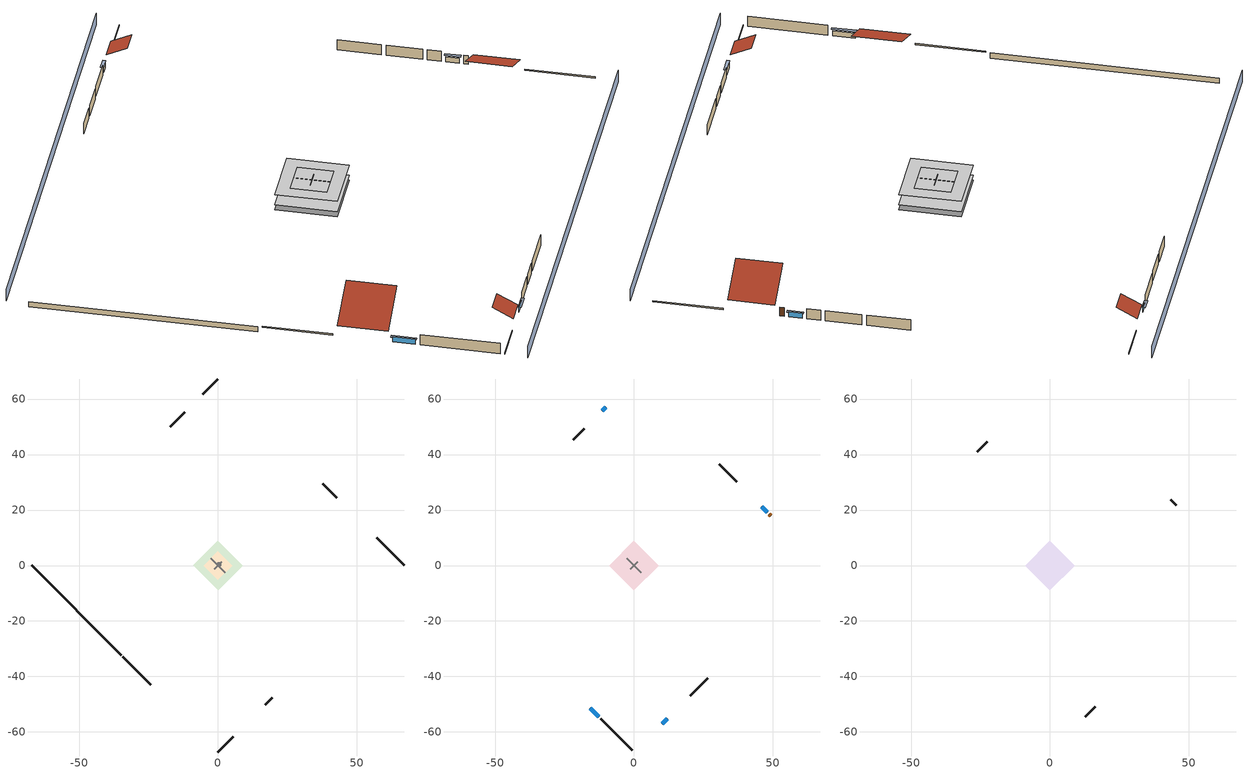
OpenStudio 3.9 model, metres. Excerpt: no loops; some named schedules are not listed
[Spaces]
garage 1
 floor foundation (Slab1 construction): -5.17,0 0,5.17 5.17,0 0,-5.17 z0
 wall outside (Wall1 construction): -12.03,55.22 -17.2,50.04 z0.3:2.74
 wall outside (Wall2 construction): 42.89,24.35 37.72,29.52 z0.3:2.74
 wall outside (Wall12 construction): 17.02,-50.22 19.61,-47.64 z0.3:2.74
 wall to conditioned space 1 (Wall5 construction Reversed): -2.59,2.59 2.59,-2.59 z0.3:2.74
 wall to conditioned space 1 (Wall6 construction Reversed): -1.29,-1.29 1.29,1.29 z0.3:2.74
crawlspace - vented 1
 floor foundation (Slab2 construction): -8.88,0 0,8.88 8.88,0 0,-8.88 z-0.91
 wall outside (RimJoist1 construction): -34.26,-32.99 -24.32,-42.92 z0.3:0.61
 wall outside (RimJoist2 construction): 0,67.24 -5.52,61.72 z0.3:0.61
 wall outside (RimJoist3 construction): 67.24,0 57.31,9.94 z0.3:0.61
 wall outside (RimJoist4 construction): 0,-67.24 5.52,-61.72 z0.3:0.61
 wall foundation (FoundationWall1 construction): -67.24,0 -34.91,-32.33 z-0.91:0.3
furnace airloop ret air space
 floor adiabatic (AdiabaticConst): 0,0 0,1 1,1 1,0 z0
 wall adiabatic (AdiabaticConst): 0,1 0,0 1,0 1,1 0,1 z0:1
 ceiling adiabatic (AdiabaticConst): 1,0 1,1 0,1 0,0 z1
conditioned space 1
 floor to crawlspace - vented 1 (Floor2 construction): -8.88,0 0,8.88 8.88,0 0,-8.88 z0.3
 wall outside (Wall3 construction): -12,-55.25 -0.66,-66.59 z0.3:2.74
 wall outside (Wall4 construction): -17.86,49.39 -21.88,45.36 z0.3:2.74
 wall outside (Wall7 construction): 37.06,30.18 30.82,36.42 z0.3:2.74
 wall outside (Wall8 construction): 20.26,-46.98 26.56,-40.68 z0.3:2.74
 wall outside (AdiabaticWallConstruction): -15.83,-51.42 -12.65,-54.59 / 48.05,19.19 46.15,21.09 z0.3:1.49; -10.18,57.06 -11.37,55.87 z0.3:1.43; 10.18,-57.06 11.99,-55.25 z0.3:1.46
 wall outside (AdiabaticWallConstruction 1): 49.35,17.89 48.71,18.54 z0.3:2.34
 window (WindowConstruction): -15.83,-51.42 -12.65,-54.59 z0.3:1.49
 window (WindowConstruction 1): -10.18,57.06 -11.37,55.87 z0.3:1.43
 window (WindowConstruction 2): 48.05,19.19 46.15,21.09 z0.3:1.49
 window (WindowConstruction 3): 10.18,-57.06 11.99,-55.25 z0.3:1.46
 door (Door): 49.35,17.89 48.71,18.54 z0.3:2.34
attic - vented 1
 floor to garage 1 (Floor1 construction): -5.17,0 0,5.17 5.17,0 0,-5.17 z2.74
 floor to conditioned space 1 (Floor3 construction Reversed): -8.88,0 0,8.88 8.88,0 0,-8.88 z2.74
 wall outside (Wall9 construction): -22.53,44.71 -26.25,40.99 z0.3:2.74
 wall outside (Wall10 construction): 12.65,-54.6 16.36,-50.88 z0.3:2.74
 wall outside (Wall11 construction): 45.49,21.75 43.55,23.69 z0.3:2.74
 roof outside (Roof1 construction): -16.48,-50.76,2.74 -10.06,-44.34,7.29 -17.24,-37.16,7.29 -23.66,-43.58,2.74
 roof outside (Roof2 construction): -9.52,57.72,2.74 -6.53,54.72,4.86 -3.18,58.07,4.86 -6.17,61.07,2.74
 roof outside (Roof3 construction): 9.52,-57.72,2.74 6.53,-54.72,4.86 3.18,-58.07,4.86 6.17,-61.07,2.74
 roof outside (Roof4 construction): 50.01,17.23,2.74 44.07,11.29,6.94 50.71,4.65,6.94 56.65,10.59,2.74
shading: 3.23,-70.47 70.47,-3.23 / -3.23,70.47 -70.47,3.23 z0:2.74; -12.44,-54.8 -16.04,-51.2 -16.47,-51.63 -12.87,-55.24 z1.8; -11.58,55.66 -9.97,57.28 -10.4,57.71 -12.02,56.09 z1.74; 45.93,21.31 48.26,18.98 48.7,19.41 46.36,21.74 z1.8; 12.21,-55.04 9.97,-57.28 10.4,-57.71 12.64,-55.47 z1.77
[Site]
Portland Intl Arpt_OR: Latitude {deg}=45.59; Longitude {deg}=-122.6; Time Zone {hr}=-8; Elevation {m}=33; Terrain=Suburbs; Keep Site Location Information=Yes
[Site:GroundTemperature:Shallow]
10.2558, 8.96328, 8.85977, 9.47314, 11.9355, 14.3863, 16.5111, 17.8571, 17.9714, 16.8767, 14.8061, 12.4304
[Site:WaterMainsTemperature]
Calculation Method=Schedule; Temperature Schedule=mains temperature schedule
[Building]
Building 1
[Material] Roughness=Rough
Name | Thickness {m} | Conductivity {W/m-K} | Density {kg/m3} | Specific Heat {J/kg-K} | Thermal Absorptance | Solar Absorptance | Visible Absorptance
asphalt or fiberglass shingles | 0.00635 | 0.162714 | 1121.4 | 1465.45 | 0.9 | 0.85 | 0.85
roof rigid ins | 0.00281632 | 0.029427 | 32.04 | 1214.23 | 0.9 | 0.7 | 0.7
osb sheathing 0.5 in. | 0.0127 | 0.115458 | 512.64 | 1214.23 | 0.9 | 0.6 | 0.6
composite shingle siding | 0.00635 | 0.162714 | 1121.4 | 1465.45 | 0.9 | 0.7 | 0.7
osb sheathing 0.5 in. 1 | 0.0127 | 0.115458 | 512.64 | 1214.23 | 0.9 | 0.7 | 0.7
wall stud and cavity | 0.1397 | 0.348479 | 139.0536 | 1170.24 | 0.9 | 0.6 | 0.6
wall stud and cavity 1 | 0.1397 | 0.0909133 | 139.0536 | 1170.24 | 0.9 | 0.7 | 0.7
gypsum board | 0.0127 | 0.160291 | 801 | 837.4 | 0.9 | 0.6 | 0.6
osb sheathing 0.5 in. 2; osb sheathing 0.5 in. 3 | 0.0127 | 0.115458 | 512.64 | 1214.23
wall stud and cavity 2 | 0.1397 | 0.0937203 | 139.0536 | 1170.24 | 0.9 | 0.7 | 0.7
rim joist stud and cavity | 0.0508 | 0.144151 | 50.32683 | 1063.81 | 0.9 | 0.6 | 0.6
ceiling stud and cavity | 0.1397 | 1.39189 | 65.682 | 1177.47 | 0.9 | 0.7 | 0.7
floor stud and cavity | 0.1397 | 0.0972396 | 92.3553 | 1139.71 | 0.9 | 0.7 | 0.7
floor rigid ins | 0.051816 | 0.029427 | 32.04 | 1214.23 | 0.9 | 0.7 | 0.7
osb sheathing 0.75 in. | 0.01905 | 0.115458 | 512.64 | 1214.23 | 0.9 | 0.7 | 0.7
floor covering | 0.0127 | 0.0433444 | 54.468 | 1339.84 | 0.9 | 0.6 | 0.6
ceiling loosefill ins | 0.254 | 0.0480833 | 16.02 | 1046.75 | 0.9 | 0.7 | 0.7
ceiling stud and cavity 1 | 0.1397 | 0.104117 | 65.682 | 1177.47 | 0.9 | 0.7 | 0.7
concrete 4.0 in. | 0.1016 | 1.803125 | 2242.8 | 837.4 | 0.9 | 0.7 | 0.7
concrete 8.0 in. | 0.2032 | 1.803125 | 2242.8 | 837.4 | 0.9 | 0.7 | 0.7
soil 0.5 in. | 0.0127 | 1.3848 | 1842.3 | 418.7 | 0.9 | 0.7 | 0.7
wood siding; wood siding 1 | 0.0254 | 0.102417 | 544.68 | 1172.36
wall rigid ins | 0.512978 | 0.029427 | 32.04 | 1214.23 | 0.9 | 0.7 | 0.7
wall stud and cavity 3 | 0.0889 | 0.380278 | 52.3479 | 1209.89 | 0.9 | 0.7 | 0.7
door material | 0.04445 | 0.0612267 | 512.64 | 1214.23 | 0.9 | 0.7 | 0.7
wall stud and cavity 4 | 0.0889 | 0.391764 | 83.0341 | 1211.67 | 0.9 | 0.7 | 0.7
furniture material conditioned space 1; furniture material garage 1 | 0.1524 | 0.115458 | 640.8 | 1214.23 | 0.9 | 0.6 | 0.6
[Construction]
Roof1 construction; Roof2 construction; Roof3 construction; Roof4 construction: asphalt or fiberglass shingles, roof rigid ins, osb sheathing 0.5 in.
Wall1 construction; Wall2 construction: composite shingle siding, osb sheathing 0.5 in. 1, wall stud and cavity
Wall3 construction; Wall4 construction: composite shingle siding, osb sheathing 0.5 in. 1, wall stud and cavity 1, gypsum board
Wall5 construction Reversed: gypsum board, wall stud and cavity 2, osb sheathing 0.5 in. 2
Wall6 construction Reversed: gypsum board, wall stud and cavity 2, osb sheathing 0.5 in. 3
Wall7 construction; Wall8 construction: composite shingle siding, osb sheathing 0.5 in. 2, wall stud and cavity 1, gypsum board
Wall9 construction; Wall10 construction; Wall11 construction; Wall12 construction: composite shingle siding, osb sheathing 0.5 in. 2, wall stud and cavity
RimJoist1 construction; RimJoist2 construction; RimJoist3 construction; RimJoist4 construction: composite shingle siding, rim joist stud and cavity
Floor1 construction: ceiling stud and cavity
Floor2 construction: floor stud and cavity, floor rigid ins, osb sheathing 0.75 in., floor covering
Floor3 construction Reversed: gypsum board, ceiling stud and cavity 1, ceiling loosefill ins
Slab1 construction: concrete 4.0 in.
FoundationWall1 construction: concrete 8.0 in.
Slab2 construction: soil 0.5 in.
WindowConstruction; WindowConstruction 1; WindowConstruction 2; WindowConstruction 3: WindowMaterial
AdiabaticWallConstruction: wood siding, wall rigid ins, wall stud and cavity 3, gypsum board
Door: door material
AdiabaticWallConstruction 1: wood siding 1, wall rigid ins, wall stud and cavity 3, gypsum board
PartitionWallConstruction: gypsum board, wall stud and cavity 4, gypsum board
furniture construction conditioned space 1: furniture material conditioned space 1
furniture construction garage 1: furniture material garage 1
AdiabaticConst: Adiabatic
[WindowMaterial:SimpleGlazingSystem]
WindowMaterial: U-Factor {W/m2-K}=2.78222; Solar Heat Gain Coefficient=0.56
[Material:NoMass]
Adiabatic: Roughness=Rough; Thermal Resistance {m2-K/W}=176.1
[ThermalZone] Multiplier=1; Use Ideal Air Loads=No
Name | Volume {m3} | Thermostat
conditioned space | 384.656 | conditioned space temperature setpoint
attic - vented | 228.873
garage | 130.484
crawlspace - vented | 192.328
furnace airloop ret air zone | 1
[Sizing:Zone] Zone Cooling Design Supply Air Temperature Input Method=SupplyAirTemperature; Zone Cooling Design Supply Air Temperature {C}=14; Zone Cooling Design Supply Air Temperature Difference {deltaC}=11.11; Zone Heating Design Supply Air Temperature Input Method=SupplyAirTemperature; Zone Heating Design Supply Air Temperature {C}=40; Zone Heating Design Supply Air Temperature Difference {deltaC}=11.11; Zone Cooling Design Supply Air Humidity Ratio {kg-H2O/kg-air}=0.0085; Zone Heating Design Supply Air Humidity Ratio {kg-H2O/kg-air}=0.008; Cooling Design Air Flow Method=DesignDay; Heating Design Air Flow Method=DesignDay; Account for Dedicated Outdoor Air System=No; Dedicated Outdoor Air System Control Strategy=NeutralSupplyAir; Dedicated Outdoor Air Low Setpoint Temperature for Design {C}=autosize; Dedicated Outdoor Air High Setpoint Temperature for Design {C}=autosize; Zone Load Sizing Method=Sensible Load Only No Latent Load; Zone Latent Cooling Design Supply Air Humidity Ratio Input Method=HumidityRatioDifference; Zone Cooling Design Supply Air Humidity Ratio Difference {kgWater/kgDryAir}=0.005; Zone Latent Heating Design Supply Air Humidity Ratio Input Method=HumidityRatioDifference; Zone Humidification Design Supply Air Humidity Ratio Difference {kgWater/kgDryAir}=0.005; Sizing Option=Coincident
attic - vented; garage; crawlspace - vented; furnace airloop ret air zone
[Space]
Name | Thermal Zone | Volume {m3}
conditioned space 1 | conditioned space | 384.656
attic - vented 1 | attic - vented | 228.873
garage 1 | garage | 130.484
crawlspace - vented 1 | crawlspace - vented | 192.328
furnace airloop ret air space | furnace airloop ret air zone
[ThermostatSetpoint:DualSetpoint]
conditioned space temperature setpoint: Heating Setpoint Temperature Schedule=heating setpoint; Cooling Setpoint Temperature Schedule=cooling setpoint; Temperature Difference Between Cutout And Setpoint {deltaC}=0
[Foundation:Kiva] Wall Depth Below Slab {m}=0.2032
Name | Initial Indoor Air Temperature {C} | Wall Height Above Grade {m}
Foundation Kiva 1 | 13.4258 | 0.1016
Foundation Kiva 2 | 8.41658 | 0.3048
[Foundation:Kiva:Settings]
Soil Conductivity {W/m-K}=1.3848; Soil Density {kg/m3}=1842.3; Soil Specific Heat {J/kg-K}=418.7; Ground Solar Absorptivity=0.9; Ground Thermal Absorptivity=0.9; Ground Surface Roughness {m}=0.03; Far-Field Width {m}=40; Deep-Ground Boundary Condition=ZeroFlux; Deep-Ground Depth {m}=40; Minimum Cell Dimension {m}=0.2; Maximum Cell Growth Coefficient=3; Simulation Timestep=Timestep
[SurfaceProperty:ExposedFoundationPerimeter] Exposed Perimeter Calculation Method=TotalExposedPerimeter
Name | Total Exposed Perimeter {m}
Slab1 | 18.288
Slab2 | 45.72
[SurfaceProperty:IncidentSolarMultiplier] Incident Solar Multiplier=1; Incident Solar Multiplier Schedule=trans schedule winter=0.85 summer=0.7
Window1; Window2; Window3; Window4
[InternalMass:Definition] Design Level Calculation Method=SurfaceArea
Name | Construction | Surface Area {m2}
partition wall mass | PartitionWallConstruction | 157.749
furniture mass conditioned space 1 | furniture construction conditioned space 1 | 63.09974
furniture mass garage 1 | furniture construction garage 1 | 5.35122
[InternalMass] Multiplier=1
Name | Internal Mass Definition | Space or SpaceType
partition wall mass | partition wall mass | conditioned space 1
furniture mass conditioned space 1 | furniture mass conditioned space 1 | conditioned space 1
furniture mass garage 1 | furniture mass garage 1 | garage 1
[EnergyManagementSystem:Sensor]
Name | Output Variable or Output Meter Index Key | Output Variable or Output Meter
water_heater_amb_temp | garage | Zone Mean Air Temperature
water_heater_amb_rh | garage | Zone Air Relative Humidity
water_heater_T_set | water heater setpoint | Schedule Value
out_pb_s |  | Site Outdoor Air Barometric Pressure
out_wt_s |  | Site Outdoor Air Humidity Ratio
site_vw_s |  | Site Wind Speed
cool_season | cooling season schedule | Schedule Value
furnace_airloop_AH_MFR_s | Node 16 | System Node Mass Flow Rate
furnace_airloop_AH_VFR_s | Node 16 | System Node Current Density Volume Flow Rate
furnace_airloop_AH_Tout_s | Node 16 | System Node Temperature
furnace_airloop_AH_Wout_s | Node 16 | System Node Humidity Ratio
furnace_airloop_RA_T_s | Node 19 | System Node Temperature
furnace_airloop_Ra_W_s | Node 19 | System Node Humidity Ratio
furnace_airloop_0_DZ_T_s | crawlspace - vented | Zone Air Temperature
furnace_airloop_0_DZ_W_s | crawlspace - vented | Zone Mean Air Humidity Ratio
natural_vent_s | natural vent schedule | Schedule Value
htg_sp_s | heating setpoint | Schedule Value
clg_sp_s | cooling setpoint | Schedule Value
mech_vent_range_fan_0_sch_s | mech vent range fan 0 schedule | Schedule Value
mech_vent_bath_fan_0_sch_s | mech vent bath fan 0 schedule | Schedule Value
clothes_dryer_exhaust_0_sch_s | clothes_dryer | Schedule Value
htg_load_cond |  | Heating:EnergyTransfer:Zone:CONDITIONED SPACE
clg_load_cond |  | Cooling:EnergyTransfer:Zone:CONDITIONED SPACE
htg_load_duct |  | Heating:EnergyTransfer:Zone:FURNACE AIRLOOP RET AIR ZONE
clg_load_duct |  | Cooling:EnergyTransfer:Zone:FURNACE AIRLOOP RET AIR ZONE
s_conv | Floor2 | Surface Inside Face Convection Heat Gain Energy
s_ig | Floor2 | Surface Inside Face Internal Gains Radiation Heat Gain Energy
s_sol | Floor2 | Surface Inside Face Solar Radiation Heat Gain Energy
s_lgt | Floor2 | Surface Inside Face Lights Radiation Heat Gain Energy
s_surf | Floor2 | Surface Inside Face Net Surface Thermal Radiation Heat Gain Energy
s_conv_1 | Floor3 | Surface Inside Face Convection Heat Gain Energy
s_ig_1 | Floor3 | Surface Inside Face Internal Gains Radiation Heat Gain Energy
s_sol_1 | Floor3 | Surface Inside Face Solar Radiation Heat Gain Energy
s_lgt_1 | Floor3 | Surface Inside Face Lights Radiation Heat Gain Energy
s_surf_1 | Floor3 | Surface Inside Face Net Surface Thermal Radiation Heat Gain Energy
ss_sol | Door1 | Surface Inside Face Solar Radiation Heat Gain Energy
ss_lgt | Door1 | Surface Inside Face Lights Radiation Heat Gain Energy
ss_conv | Door1 | Surface Inside Face Convection Heat Gain Energy
ss_ig | Door1 | Surface Inside Face Internal Gains Radiation Heat Gain Energy
ss_surf | Door1 | Surface Inside Face Net Surface Thermal Radiation Heat Gain Energy
ss_conv_1 | Window1 | Surface Inside Face Convection Heat Gain Energy
ss_ig_1 | Window1 | Surface Inside Face Internal Gains Radiation Heat Gain Energy
ss_surf_1 | Window1 | Surface Inside Face Net Surface Thermal Radiation Heat Gain Energy
ss_trans_in | Window1 | Surface Window Transmitted Solar Radiation Rate
ss_back_out | Window1 | Surface Window Shortwave from Zone Back Out Window Heat Transfer Rate
ss_trans_out | Window1 | Surface Inside Face Initial Transmitted Diffuse Transmitted Out Window Solar Radiation Rate
ss_conv_2 | Window2 | Surface Inside Face Convection Heat Gain Energy
ss_ig_2 | Window2 | Surface Inside Face Internal Gains Radiation Heat Gain Energy
ss_surf_2 | Window2 | Surface Inside Face Net Surface Thermal Radiation Heat Gain Energy
ss_trans_in_1 | Window2 | Surface Window Transmitted Solar Radiation Rate
ss_back_out_1 | Window2 | Surface Window Shortwave from Zone Back Out Window Heat Transfer Rate
ss_trans_out_1 | Window2 | Surface Inside Face Initial Transmitted Diffuse Transmitted Out Window Solar Radiation Rate
ss_conv_3 | Window3 | Surface Inside Face Convection Heat Gain Energy
ss_ig_3 | Window3 | Surface Inside Face Internal Gains Radiation Heat Gain Energy
ss_surf_3 | Window3 | Surface Inside Face Net Surface Thermal Radiation Heat Gain Energy
ss_trans_in_2 | Window3 | Surface Window Transmitted Solar Radiation Rate
ss_back_out_2 | Window3 | Surface Window Shortwave from Zone Back Out Window Heat Transfer Rate
ss_trans_out_2 | Window3 | Surface Inside Face Initial Transmitted Diffuse Transmitted Out Window Solar Radiation Rate
ss_conv_4 | Window4 | Surface Inside Face Convection Heat Gain Energy
ss_ig_4 | Window4 | Surface Inside Face Internal Gains Radiation Heat Gain Energy
ss_surf_4 | Window4 | Surface Inside Face Net Surface Thermal Radiation Heat Gain Energy
ss_trans_in_3 | Window4 | Surface Window Transmitted Solar Radiation Rate
ss_back_out_3 | Window4 | Surface Window Shortwave from Zone Back Out Window Heat Transfer Rate
[ElectricEquipment:Definition] Design Level Calculation Method=EquipmentLevel
Name | Design Level {W} | Fraction Latent | Fraction Radiant | Fraction Lost
ceiling fan | 16.6098 | 0 | 0.558 | 0
clothes washer | 963.695 | 0.03 | 0.162 | 0.7
clothes dryer | 11260.2 | 0.015 | 0.081 | 0.85
dishwasher | 1188.05 | 0.3 | 0.18 | 0.4
fridge | 43.7215 | 0 | 0.6 | 0
freezer | 194.914 | 0 | 0.6 | 0
cooking range | 1427.76 | 0.08 | 0.432 | 0.2
misc tv | 614.579 | 0 | 0.6 | 0
misc plug loads | 332.61 | 0.021 | 0.558 | 0.049
whole house fan; mech vent house fan | 0 | 0 | 0 | 1
mech vent house fan cfis | 0 | 0 | 0 | 0
mech vent range fan 0 | 30 | 0 | 0 | 1
mech vent bath fan 0 | 15 | 0 | 0 | 1
[ElectricEquipment]
Name | Electric Equipment Definition | Space or SpaceType | Schedule
ceiling fan | ceiling fan | conditioned space 1 | ceiling_fan
clothes washer | clothes washer | conditioned space 1 | clothes_washer
clothes dryer | clothes dryer | conditioned space 1 | clothes_dryer
dishwasher | dishwasher | conditioned space 1 | dishwasher
fridge | fridge | conditioned space 1 | fridge schedule
freezer | freezer | garage 1 | freezer schedule
cooking range | cooking range | conditioned space 1 | cooking_range
misc tv | misc tv | conditioned space 1 | plug_loads_tv
misc plug loads | misc plug loads | conditioned space 1 | plug_loads_other
whole house fan | whole house fan | conditioned space 1 | Always On Discrete
mech vent house fan | mech vent house fan | conditioned space 1 | mech vent house fan schedule
mech vent house fan cfis | mech vent house fan cfis | conditioned space 1 | mech vent house fan cfis schedule
mech vent range fan 0 | mech vent range fan 0 | conditioned space 1 | mech vent range fan 0 schedule
mech vent bath fan 0 | mech vent bath fan 0 | conditioned space 1 | mech vent bath fan 0 schedule
[OtherEquipment:Definition] Design Level Calculation Method=EquipmentLevel
Name | Design Level {W} | Fraction Latent | Fraction Radiant | Fraction Lost
water heater sens; furnace airloop_0 SupSensLkToCond; furnace airloop_0 SupCondToLv; furnace airloop_0 RetCondToRP; furnace airloop_0 RetSensLkToRP; furnace airloop_0 SupCondToDZ; furnace airloop_0 RetCondToDZ; furnace airloop_0 SupSensLkToDZ; mech vent house fan sensible load | 0 | 0 | 0 | 0
water heater lat; furnace airloop_0 SupLatLkToCond; furnace airloop_0 RetLatLkToRP; furnace airloop_0 SupLatLkToDZ; mech vent house fan latent load | 0 | 1 | 0 | 0
water heater energy adjustment1 | 0.01 | 0 | 0 | 1
clothes dryer 2 | 0 | 0.015 | 0.081 | 0.85
cooking range 2 | 0 | 0.08 | 0.432 | 0.2
misc grill | 341.952 | 0 | 0 | 1
general water use sensible | -43.4886 | 0 | 0.6 | 0
general water use latent | 44.1266 | 1 | 0 | 0
[OtherEquipment]
Name | Other Equipment Definition | Space or SpaceType | Schedule | Fuel Type
water heater sens | water heater sens | garage 1 | Always On Discrete
water heater lat | water heater lat | garage 1 | Always On Discrete
water heater energy adjustment1 | water heater energy adjustment1 | garage 1 | Always On Discrete | Electricity
clothes dryer 1 | clothes dryer 2 | conditioned space 1 | clothes_dryer | Electricity
cooking range 1 | cooking range 2 | conditioned space 1 | cooking_range | Electricity
misc grill | misc grill | conditioned space 1 | misc grill schedule | NaturalGas
general water use sensible | general water use sensible | conditioned space 1 | general water use schedule
general water use latent | general water use latent | conditioned space 1 | general water use schedule
furnace airloop_0 SupSensLkToCond | furnace airloop_0 SupSensLkToCond | conditioned space 1 | Always On Discrete
furnace airloop_0 SupLatLkToCond | furnace airloop_0 SupLatLkToCond | conditioned space 1 | Always On Discrete
furnace airloop_0 SupCondToLv | furnace airloop_0 SupCondToLv | conditioned space 1 | Always On Discrete
furnace airloop_0 RetCondToRP | furnace airloop_0 RetCondToRP | furnace airloop ret air space | Always On Discrete
furnace airloop_0 RetSensLkToRP | furnace airloop_0 RetSensLkToRP | furnace airloop ret air space | Always On Discrete
furnace airloop_0 RetLatLkToRP | furnace airloop_0 RetLatLkToRP | furnace airloop ret air space | Always On Discrete
furnace airloop_0 SupCondToDZ | furnace airloop_0 SupCondToDZ | crawlspace - vented 1 | Always On Discrete
furnace airloop_0 RetCondToDZ | furnace airloop_0 RetCondToDZ | crawlspace - vented 1 | Always On Discrete
furnace airloop_0 SupSensLkToDZ | furnace airloop_0 SupSensLkToDZ | crawlspace - vented 1 | Always On Discrete
furnace airloop_0 SupLatLkToDZ | furnace airloop_0 SupLatLkToDZ | crawlspace - vented 1 | Always On Discrete
mech vent house fan sensible load | mech vent house fan sensible load | conditioned space 1 | Always On Discrete
mech vent house fan latent load | mech vent house fan latent load | conditioned space 1 | Always On Discrete
[WaterUse:Equipment:Definition]
Name | Peak Flow Rate {m3/s}
clothes washer | 2.93078e-05
dishwasher | 1.25053e-05
[Lights:Definition] Design Level Calculation Method=LightingLevel; Fraction Radiant=0.6; Fraction Visible=0.2; Return Air Fraction=0
Name | Lighting Level {W}
interior lighting | 340.956
garage lighting | 11.9532
[Lights] Fraction Replaceable=1
Name | Lights Definition | Space or SpaceType | Schedule
interior lighting | interior lighting | conditioned space 1 | lighting_interior
garage lighting | garage lighting | garage 1 | lighting_garage
[Exterior:Lights:Definition]
exterior lighting: Design Level {W}=7.09205
[Exterior:Lights]
exterior lighting: Exterior Lights Definition=exterior lighting; Schedule=exterior lighting schedule
[People:Definition]
occupants: Number of People Calculation Method=People; Number of People {people}=2; Fraction Radiant=0.314171; Sensible Heat Fraction=0.56303; Carbon Dioxide Generation Rate {m3/s-W}=0; Enable ASHRAE 55 Comfort Warnings=No; Mean Radiant Temperature Calculation Type=EnclosureAveraged
[People]
occupants: People Definition=occupants; Space or SpaceType=conditioned space 1; Number of People Schedule=occupants; Activity Level Schedule=occupants activity schedule; Multiplier=1
[ZoneMixing] Schedule=Always On Continuous; Design Flow Rate Calculation Method=Flow/Zone; Design Flow Rate {m3/s}=0
Name | Zone or Space | Source Zone or Space
furnace airloop_0 ZoneMixDZToCond mix | conditioned space | crawlspace - vented
furnace airloop_0 ZoneMixCondToDZ mix | crawlspace - vented | conditioned space
whole house fan mix | attic - vented | conditioned space
[SpaceInfiltration:DesignFlowRate] Schedule=Always On Discrete
Name | Space or SpaceType | Design Flow Rate Calculation Method | Design Flow Rate {m3/s} | Air Changes per Hour {1/hr} | Constant Term Coefficient | Temperature Term Coefficient | Velocity Term Coefficient | Velocity Squared Term Coefficient
natural vent flow; whole house fan flow; infil flow | conditioned space 1 | Flow/Space | 0
infil crawlspace - vented 1 | crawlspace - vented 1 | AirChanges/Hour |  | 2.6013 | 1 | 0 | 0 | 0
crawlspace_vented 1 duct leakage imbalance infil flow | crawlspace - vented 1 | Flow/Space | 0
[SpaceInfiltration:EffectiveLeakageArea] Schedule=Always On Discrete
Name | Space or SpaceType | Effective Air Leakage Area {cm2} | Stack Coefficient | Wind Coefficient
infil garage 1 | garage 1 | 135.918 | 0.000129147 | 4.64657e-05
infil attic - vented 1 | attic - vented 1 | 7041.35 | 0.000226005 | 3.83144e-05
